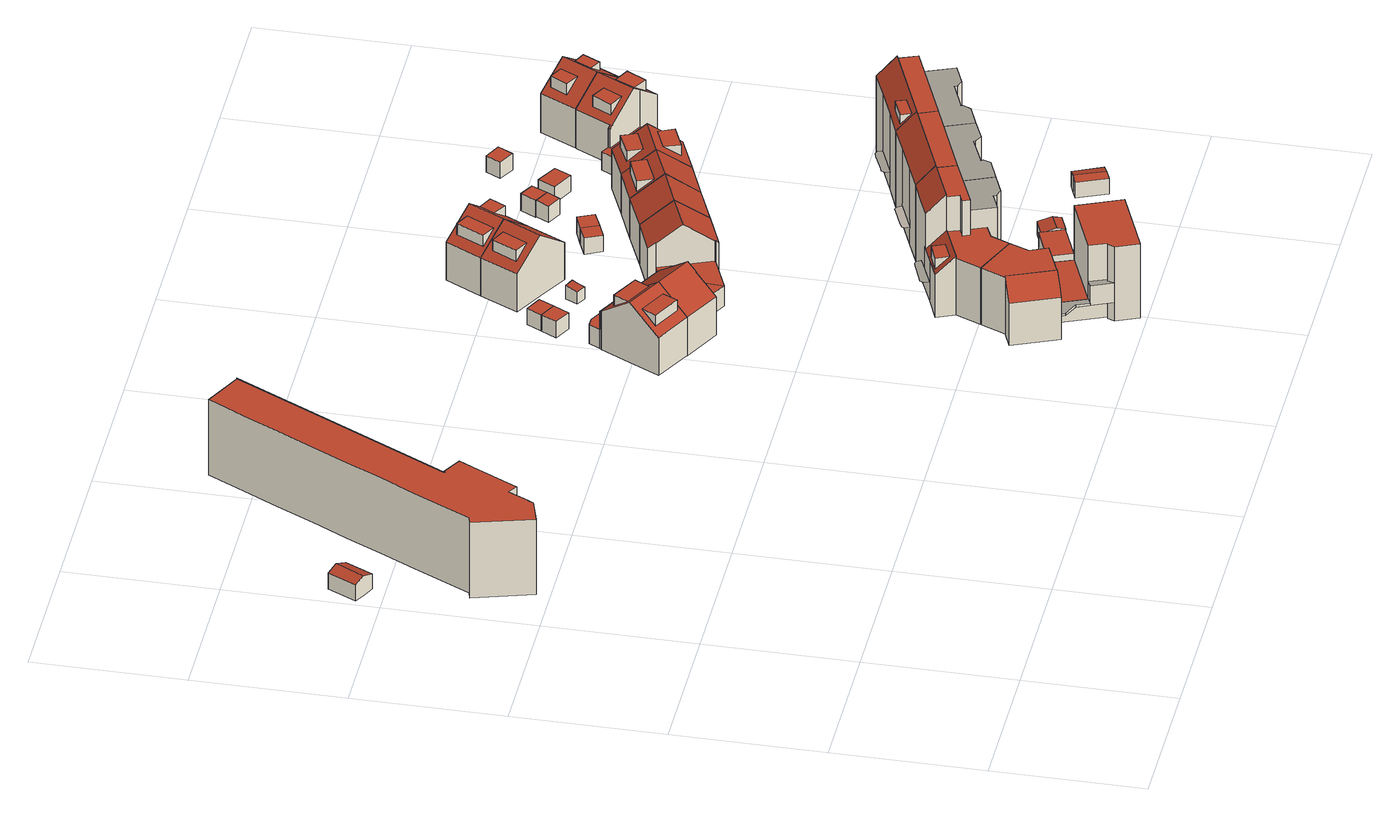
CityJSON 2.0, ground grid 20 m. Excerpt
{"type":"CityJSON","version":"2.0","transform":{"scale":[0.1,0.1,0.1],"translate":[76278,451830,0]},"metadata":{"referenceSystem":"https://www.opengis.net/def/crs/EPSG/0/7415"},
"CityObjects":{
"building1":{"type":"Building","attributes":{"Volume":36.48,"Dakoppervlakte":15,"Muuroppervlakte":36.62,"Vloeroppervlakte":13.98,"hoogte_Z_max_in_m_NAP":3.88,"GEB_DOEL":"onbekend","dateOfConstruction":"1985-01-01","measuredHeight":2.94},"geometry":[{"type":"Solid","lod":"2","boundaries":[[[[0,1,2,3,4,5]],[[6,7,8,9]],[[10,6,9,11]],[[11,4,3,10]],[[10,3,2,1,7,6]],[[7,1,0,8]],[[11,9,8,0,5,4]]]],"semantics":{"surfaces":[{"type":"GroundSurface"},{"type":"RoofSurface"},{"type":"WallSurface"}],"values":[[0,1,1,2,2,2,2]]}}]},
"building2":{"type":"Building","attributes":{"Volume":4334.86,"Dakoppervlakte":441.21,"Muuroppervlakte":1126.59,"Vloeroppervlakte":399.26,"hoogte_Z_max_in_m_NAP":12.24,"GEB_DOEL":"woonfunctie","dateOfConstruction":"1985-01-01","measuredHeight":11.31},"geometry":[{"type":"Solid","lod":"2","boundaries":[[[[12,13,14,15,16,17,18,19,20,21,22,23,24,25,26,27,28,29,30]],[[31,32,33,34,35]],[[36,37,38,39]],[[40,41,42,43,44,45,46,47,48,49,50,51,52,53,54,55,56,57,58,59,60,61]],[[62,48,47,63,64,65]],[[46,63,47]],[[27,26,25,24,23,22,21,58,57,56,55,54,53,52,51,28]],[[58,21,20,59]],[[19,60,59,20]],[[18,17,16,32,66,41,40,61]],[[42,38,37,43]],[[43,37,36,44]],[[39,35,34,36]],[[31,38,42,41,66,32]],[[39,38,31,35]],[[64,63,12,30]],[[51,50,29,28]],[[63,46,45,44,36,34,14,13,12]],[[64,30,29,50,65]],[[49,62,65,50]],[[62,49,48]],[[14,34,33,15]],[[33,32,16,15]],[[19,18,61,60]]]],"semantics":{"surfaces":[{"type":"GroundSurface"},{"type":"OuterCeilingSurface"},{"type":"OuterFloorSurface"},{"type":"RoofSurface"},{"type":"WallSurface"}],"values":[[0,1,2,3,3,4,4,4,4,4,4,4,4,4,4,4,4,4,4,4,4,4,4,4]]}}]},
"building3":{"type":"Building","attributes":{"Volume":431.08,"Dakoppervlakte":55.06,"Muuroppervlakte":207.69,"Vloeroppervlakte":64.97,"hoogte_Z_max_in_m_NAP":9.99,"GEB_DOEL":"woonfunctie","dateOfConstruction":"1986-01-01","measuredHeight":8.92},"children":["building3-1","building3-2"],"geometry":[{"type":"Solid","lod":"2","boundaries":[[[[67,68,69,70,71,72,73,74,75,76,77,78,79,80]],[[81,82,83,84,85,86,87,88],[89,90,91,92]],[[93,94,87,86],[95,96,97,98]],[[99,100,101,102,103,104]],[[75,74,103,82,81]],[[84,83,102,69,68]],[[93,86,85,67,80,79]],[[78,94,93,79]],[[77,87,94,78]],[[73,104,103,74]],[[88,76,75,81]],[[72,71,100,99]],[[71,70,101,100]],[[70,69,102,101]],[[82,103,102,83]],[[72,99,104,73]],[[77,76,88,87]],[[68,67,85,84]],[[90,89,105,106]],[[89,92,105]],[[106,105,92,91]],[[91,90,106]],[[96,107,108,97]],[[98,108,107,95]],[[108,98,97]],[[96,95,107]]]],"semantics":{"surfaces":[{"type":"GroundSurface"},{"type":"RoofSurface"},{"type":"WallSurface"}],"values":[[0,1,1,1,2,2,2,2,2,2,2,2,2,2,2,2,2,2,1,2,2,2,1,2,2,2]]}}]},
"building3-1":{"type":"BuildingInstallation","attributes":{"relationToConstruction":"outside"},"parents":["building3"],"geometry":[{"type":"MultiSurface","lod":"2","boundaries":[[[90,89,105,106]],[[89,92,105]],[[106,105,92,91]],[[91,90,106]]],"semantics":{"surfaces":[{"type":"RoofSurface"},{"type":"WallSurface"}],"values":[0,1,1,1]}}]},
"building3-2":{"type":"BuildingInstallation","attributes":{"relationToConstruction":"outside"},"parents":["building3"],"geometry":[{"type":"MultiSurface","lod":"2","boundaries":[[[96,107,108,97]],[[98,108,107,95]],[[108,98,97]],[[96,95,107]]],"semantics":{"surfaces":[{"type":"RoofSurface"},{"type":"WallSurface"}],"values":[0,1,1,1]}}]},
"building4":{"type":"Building","attributes":{"Volume":1269.71,"Dakoppervlakte":158.3,"Muuroppervlakte":602.23,"Vloeroppervlakte":158.85,"hoogte_Z_max_in_m_NAP":11.84,"GEB_DOEL":"woonfunctie","dateOfConstruction":"1982-01-01","measuredHeight":11.03},"geometry":[{"type":"Solid","lod":"2","boundaries":[[[[109,110,111,112,113,114,115,116,117,118,119,120,121,122,123,124,125,126]],[[127,128,129,130,131,132,133,134]],[[135,136,137,138,139,140]],[[141,142,143,144,145,146,147]],[[148,149,150,151,152]],[[153,154,155,156,157,158,159]],[[160,161,162,163,164,165]],[[166,167,168,169,170,137,136]],[[171,172,173,174,175]],[[159,151,132,125,124,153]],[[153,124,123,154]],[[155,154,123,122,168]],[[141,147,166,136,162,161]],[[116,115,165,164,140]],[[114,160,165,115]],[[121,169,168,122]],[[121,120,170,169]],[[170,120,119,137]],[[119,118,138,137]],[[139,138,118,117]],[[114,113,171,175,160]],[[171,113,112,172]],[[173,172,112,111,128,142]],[[142,128,127,143]],[[144,143,127,134]],[[144,134,133,145]],[[150,145,133,132,151]],[[150,149,146,145]],[[161,174,173,142,141]],[[147,146,167,166]],[[162,136,135,163]],[[163,135,140,164]],[[174,161,160,175]],[[158,152,151,159]],[[156,155,168,167,146,149]],[[156,149,148,157]],[[157,148,152,158]],[[129,110,109,130]],[[128,111,110,129]],[[132,131,126,125]],[[109,126,131,130]],[[116,140,139,117]]]],"semantics":{"surfaces":[{"type":"GroundSurface"},{"type":"OuterCeilingSurface"},{"type":"OuterFloorSurface"},{"type":"RoofSurface"},{"type":"WallSurface"}],"values":[[0,1,2,2,2,3,3,3,3,4,4,4,4,4,4,4,4,4,4,4,4,4,4,4,4,4,4,4,4,4,4,4,4,4,4,4,4,4,4,4,4,4]]}}]},
"building5":{"type":"Building","attributes":{"Volume":460.64,"Dakoppervlakte":91.8,"Muuroppervlakte":232.38,"Vloeroppervlakte":79.73,"hoogte_Z_max_in_m_NAP":9.99,"GEB_DOEL":"woonfunctie","dateOfConstruction":"1986-01-01","measuredHeight":9},"geometry":[{"type":"Solid","lod":"2","boundaries":[[[[176,177,178,179,180,181,182,183,184,185,186]],[[187,188,189,190,191,192]],[[193,194,195,88,87]],[[196,193,87,94,197,198]],[[179,178,191,190]],[[177,176,187,192]],[[188,187,176,186]],[[194,188,186,185,184,88,195]],[[184,183,87,88]],[[182,181,197,94]],[[197,181,180,198]],[[180,179,190,196,198]],[[87,183,182,94]],[[189,188,194,193]],[[190,189,193,196]],[[191,178,177,192]]]],"semantics":{"surfaces":[{"type":"GroundSurface"},{"type":"RoofSurface"},{"type":"WallSurface"}],"values":[[0,1,1,1,2,2,2,2,2,2,2,2,2,2,2,2]]}}]},
"building6":{"type":"Building","attributes":{"Volume":13.16,"Dakoppervlakte":5.59,"Muuroppervlakte":22.29,"Vloeroppervlakte":5.59,"hoogte_Z_max_in_m_NAP":3.4,"GEB_DOEL":"onbekend","dateOfConstruction":"1986-01-01","measuredHeight":2.36},"geometry":[{"type":"Solid","lod":"2","boundaries":[[[[199,200,201,202]],[[203,204,205,206]],[[199,202,204,203]],[[202,201,205,204]],[[200,206,205,201]],[[200,199,203,206]]]],"semantics":{"surfaces":[{"type":"GroundSurface"},{"type":"RoofSurface"},{"type":"WallSurface"}],"values":[[0,1,2,2,2,2]]}}]},
"building7":{"type":"Building","attributes":{"Volume":13.51,"Dakoppervlakte":5.65,"Muuroppervlakte":22.74,"Vloeroppervlakte":5.65,"hoogte_Z_max_in_m_NAP":3.4,"GEB_DOEL":"onbekend","dateOfConstruction":"1986-01-01","measuredHeight":2.39},"geometry":[{"type":"Solid","lod":"2","boundaries":[[[[202,207,208,199]],[[209,204,203,210]],[[207,202,204,209]],[[202,199,203,204]],[[203,199,208,210]],[[208,207,209,210]]]],"semantics":{"surfaces":[{"type":"GroundSurface"},{"type":"RoofSurface"},{"type":"WallSurface"}],"values":[[0,1,2,2,2,2]]}}]},
"building8":{"type":"Building","attributes":{"Volume":1244.67,"Dakoppervlakte":95.75,"Muuroppervlakte":535.15,"Vloeroppervlakte":124.03,"hoogte_Z_max_in_m_NAP":14.65,"GEB_DOEL":"woonfunctie","dateOfConstruction":"1982-01-01","measuredHeight":13.87},"children":["building8-1"],"geometry":[{"type":"MultiSurface","lod":"2","boundaries":[[[211,212,117,116,115,213,214,215,216,217,218,219,220,221,222]],[[223,224,225,226,227,228,229]],[[230,231,232,140,139,233]],[[234,235,236,237,238,239,240,241,242,243,244]],[[245,246,247,248,249,250,251,252,165,164]],[[253,254,255,256,257,258]],[[259,260,261,262,263,264]],[[265,266,267,268,269],[270,271,272,273]],[[242,241,240,239,238,237,236,235,244]],[[252,213,115,165]],[[116,140,164,165,115]],[[211,222,227,226,230]],[[228,227,222,221]],[[228,221,220,229]],[[220,219,223,229]],[[219,274,224,223]],[[117,139,140,116]],[[139,117,212,233]],[[230,233,212,211]],[[258,224,274,218,253]],[[214,213,252,269,268]],[[218,217,262,261,253]],[[217,216,235,234,275,267,259,264,263,262]],[[275,234,244,243,242,276,267]],[[260,259,267,266]],[[261,260,254,253]],[[164,140,232,245]],[[246,245,232,231]],[[230,226,225,247,246,231]],[[249,248,257,256]],[[265,251,250,255,254,266]],[[249,256,255,250]],[[251,265,269,252]],[[224,258,257,248,247,225]],[[216,215,242,244,235]],[[268,276,242,215,214]],[[277,270,273,278]],[[273,272,278]],[[277,278,272,271]],[[271,270,277]]],"semantics":{"surfaces":[{"type":"GroundSurface"},{"type":"OuterFloorSurface"},{"type":"RoofSurface"},{"type":"OuterCeilingSurface"},{"type":"WallSurface"}],"values":[0,1,1,1,2,2,2,2,3,4,4,4,4,4,4,4,4,4,4,4,4,4,4,4,4,4,4,4,4,4,4,4,4,4,4,4,2,4,4,4]}}]},
"building8-1":{"type":"BuildingInstallation","attributes":{"relationToConstruction":"outside"},"parents":["building8"],"geometry":[{"type":"MultiSurface","lod":"2","boundaries":[[[277,270,273,278]],[[273,272,278]],[[277,278,272,271]],[[271,270,277]]],"semantics":{"surfaces":[{"type":"RoofSurface"},{"type":"WallSurface"}],"values":[0,1,1,1]}}]},
"building9":{"type":"Building","attributes":{"Volume":4.72,"Dakoppervlakte":2.57,"Muuroppervlakte":11.97,"Vloeroppervlakte":2.56,"hoogte_Z_max_in_m_NAP":3.2,"GEB_DOEL":"onbekend","dateOfConstruction":"1986-01-01","measuredHeight":1.96},"geometry":[{"type":"Solid","lod":"2","boundaries":[[[[279,280,281,282,283,284]],[[285,286,287,288,289,290]],[[281,280,289,288]],[[285,290,289,280,279,284]],[[285,284,283,282,287,286]],[[281,288,287,282]]]],"semantics":{"surfaces":[{"type":"GroundSurface"},{"type":"RoofSurface"},{"type":"WallSurface"}],"values":[[0,1,2,2,2,2]]}}]},
"building10":{"type":"Building","attributes":{"Volume":388.08,"Dakoppervlakte":55.95,"Muuroppervlakte":197.25,"Vloeroppervlakte":52.66,"hoogte_Z_max_in_m_NAP":10.01,"GEB_DOEL":"woonfunctie","dateOfConstruction":"1986-01-01","measuredHeight":8.96},"children":["building10-1"],"geometry":[{"type":"Solid","lod":"2","boundaries":[[[[291,292,293,294,295,296]],[[297,298,299,300]],[[300,301,302,297],[303,304,305,306]],[[299,298,295,294]],[[293,300,299,294]],[[302,301,292,291]],[[292,301,300,293]],[[298,297,302,291,296,295]],[[304,303,307,308]],[[303,306,307]],[[308,307,306,305]],[[308,305,304]]]],"semantics":{"surfaces":[{"type":"GroundSurface"},{"type":"RoofSurface"},{"type":"WallSurface"}],"values":[[0,1,1,2,2,2,2,2,1,2,2,2]]}}]},
"building10-1":{"type":"BuildingInstallation","attributes":{"relationToConstruction":"outside"},"parents":["building10"],"geometry":[{"type":"MultiSurface","lod":"2","boundaries":[[[304,303,307,308]],[[303,306,307]],[[308,307,306,305]],[[308,305,304]]],"semantics":{"surfaces":[{"type":"RoofSurface"},{"type":"WallSurface"}],"values":[0,1,1,1]}}]},
"building11":{"type":"Building","attributes":{"Volume":41.64,"Dakoppervlakte":18.01,"Muuroppervlakte":40.29,"Vloeroppervlakte":18.01,"hoogte_Z_max_in_m_NAP":3.19,"GEB_DOEL":"onbekend","dateOfConstruction":"1982-01-01","measuredHeight":2.31},"geometry":[{"type":"Solid","lod":"2","boundaries":[[[[309,310,311,312]],[[313,314,315,316]],[[314,313,309,312]],[[312,311,315,314]],[[310,316,315,311]],[[309,313,316,310]]]],"semantics":{"surfaces":[{"type":"GroundSurface"},{"type":"RoofSurface"},{"type":"WallSurface"}],"values":[[0,1,2,2,2,2]]}}]},
"building12":{"type":"Building","attributes":{"Volume":430.49,"Dakoppervlakte":86.13,"Muuroppervlakte":216.93,"Vloeroppervlakte":74.97,"hoogte_Z_max_in_m_NAP":9.98,"GEB_DOEL":"woonfunctie","dateOfConstruction":"1986-01-01","measuredHeight":8.97},"geometry":[{"type":"Solid","lod":"2","boundaries":[[[[317,318,319,178,177,320,321,322,323,324,325]],[[192,191,326,327]],[[328,329,330,331,332,333]],[[329,334,335,336,337,330]],[[327,320,177,192]],[[177,178,191,192]],[[323,331,330,324]],[[323,322,332,331]],[[332,322,321,333]],[[328,333,321,320,327]],[[319,318,335,334,326]],[[318,317,336,335]],[[317,325,337,336]],[[337,325,324,330]],[[329,328,327,326,334]],[[178,319,326,191]]]],"semantics":{"surfaces":[{"type":"GroundSurface"},{"type":"RoofSurface"},{"type":"WallSurface"}],"values":[[0,1,1,1,2,2,2,2,2,2,2,2,2,2,2,2]]}}]},
"building13":{"type":"Building","attributes":{"Volume":374.64,"Dakoppervlakte":45.35,"Muuroppervlakte":195.07,"Vloeroppervlakte":49.93,"hoogte_Z_max_in_m_NAP":10.01,"GEB_DOEL":"woonfunctie","dateOfConstruction":"1986-01-01","measuredHeight":9},"children":["building13-1","building13-2"],"geometry":[{"type":"Solid","lod":"2","boundaries":[[[[338,339,340,294,293,292]],[[341,300,299,342],[343,344,345,346]],[[341,347,301,300],[348,349,350,351]],[[299,294,340,342]],[[339,341,342,340]],[[299,300,301,292,293,294]],[[338,292,301,347]],[[338,347,341,339]],[[345,352,353,346]],[[352,344,343,353]],[[343,346,353]],[[352,345,344]],[[350,354,355,351]],[[354,350,349]],[[355,354,349,348]],[[348,351,355]]]],"semantics":{"surfaces":[{"type":"GroundSurface"},{"type":"RoofSurface"},{"type":"WallSurface"}],"values":[[0,1,1,2,2,2,2,2,1,2,2,2,1,2,2,2]]}}]},
"building13-1":{"type":"BuildingInstallation","attributes":{"relationToConstruction":"outside"},"parents":["building13"],"geometry":[{"type":"MultiSurface","lod":"2","boundaries":[[[345,352,353,346]],[[352,344,343,353]],[[343,346,353]],[[352,345,344]]],"semantics":{"surfaces":[{"type":"RoofSurface"},{"type":"WallSurface"}],"values":[0,1,1,1]}}]},
"building13-2":{"type":"BuildingInstallation","attributes":{"relationToConstruction":"outside"},"parents":["building13"],"geometry":[{"type":"MultiSurface","lod":"2","boundaries":[[[350,354,355,351]],[[354,350,349]],[[355,354,349,348]],[[348,351,355]]],"semantics":{"surfaces":[{"type":"RoofSurface"},{"type":"WallSurface"}],"values":[0,1,1,1]}}]},
"building14":{"type":"Building","attributes":{"Volume":17.01,"Dakoppervlakte":8,"Muuroppervlakte":23.63,"Vloeroppervlakte":7.8,"hoogte_Z_max_in_m_NAP":3.35,"GEB_DOEL":"onbekend","dateOfConstruction":"1982-01-01","measuredHeight":2.36},"geometry":[{"type":"Solid","lod":"2","boundaries":[[[[356,357,358,359,360,361]],[[362,363,364,365]],[[363,362,366,367]],[[359,367,366,360]],[[357,356,365,364]],[[362,365,356,361]],[[364,363,367,359,358,357]],[[361,360,366,362]]]],"semantics":{"surfaces":[{"type":"GroundSurface"},{"type":"RoofSurface"},{"type":"WallSurface"}],"values":[[0,1,1,2,2,2,2,2]]}}]},
"building15":{"type":"Building","attributes":{"Volume":375.32,"Dakoppervlakte":62.88,"Muuroppervlakte":196.79,"Vloeroppervlakte":50.87,"hoogte_Z_max_in_m_NAP":9.98,"GEB_DOEL":"woonfunctie","dateOfConstruction":"1986-01-01","measuredHeight":8.98},"geometry":[{"type":"Solid","lod":"2","boundaries":[[[[368,369,370,371,325,324,323]],[[372,373,331,330]],[[337,374,375,372,330]],[[369,368,373,372]],[[323,331,373,368]],[[374,337,325,371]],[[371,370,375,374]],[[375,370,369,372]],[[331,323,324,325,337,330]]]],"semantics":{"surfaces":[{"type":"GroundSurface"},{"type":"RoofSurface"},{"type":"WallSurface"}],"values":[[0,1,1,2,2,2,2,2,2]]}}]},
"building16":{"type":"Building","attributes":{"Volume":12.9,"Dakoppervlakte":5.36,"Muuroppervlakte":22.3,"Vloeroppervlakte":5.36,"hoogte_Z_max_in_m_NAP":3.4,"GEB_DOEL":"onbekend","dateOfConstruction":"1986-01-01","measuredHeight":2.41},"geometry":[{"type":"Solid","lod":"2","boundaries":[[[[376,377,378,379]],[[380,381,382,383]],[[379,383,382,376]],[[378,380,383,379]],[[377,381,380,378]],[[377,376,382,381]]]],"semantics":{"surfaces":[{"type":"GroundSurface"},{"type":"RoofSurface"},{"type":"WallSurface"}],"values":[[0,1,2,2,2,2]]}}]},
"building17":{"type":"Building","attributes":{"Volume":1398.7,"Dakoppervlakte":75.36,"Muuroppervlakte":558.8,"Vloeroppervlakte":114.54,"hoogte_Z_max_in_m_NAP":14.65,"GEB_DOEL":"woonfunctie","dateOfConstruction":"1982-01-01","measuredHeight":13.8},"geometry":[{"type":"MultiSurface","lod":"2","boundaries":[[[384,385,386,387,388,389,390,391,392,393,394,395,396,397]],[[398,399,400,401,402,403,404,405,406]],[[223,407,408,409,410,411,412,413,414,224]],[[415,416,253,258]],[[417,262,261,418,419,420]],[[411,388,387,412]],[[387,386,413,412]],[[224,394,393,223]],[[407,223,393,392]],[[407,392,391,408]],[[391,390,409,408]],[[389,388,411,410]],[[421,385,416,415,414]],[[253,261,262,395,422]],[[418,416,385,384,419]],[[420,419,384,397,401]],[[417,403,396,395,262]],[[420,401,402,403,417]],[[253,416,418,261]],[[224,414,415,258]],[[410,423,409,390,389]],[[421,414,413,386]],[[403,402,401,397,396]],[[258,253,422,394,224]]],"semantics":{"surfaces":[{"type":"GroundSurface"},{"type":"OuterCeilingSurface"},{"type":"OuterFloorSurface"},{"type":"RoofSurface"},{"type":"WallSurface"}],"values":[0,1,2,3,3,4,4,4,4,4,4,4,4,4,4,4,4,4,4,4,4,4,4,4]}}]},
"building18":{"type":"Building","attributes":{"Volume":13.76,"Dakoppervlakte":5.74,"Muuroppervlakte":22.97,"Vloeroppervlakte":5.74,"hoogte_Z_max_in_m_NAP":3.4,"GEB_DOEL":"onbekend","dateOfConstruction":"1986-01-01","measuredHeight":2.4},"geometry":[{"type":"Solid","lod":"2","boundaries":[[[[424,376,379,425]],[[383,382,426,427]],[[425,427,426,424]],[[379,383,427,425]],[[376,382,383,379]],[[382,376,424,426]]]],"semantics":{"surfaces":[{"type":"GroundSurface"},{"type":"RoofSurface"},{"type":"WallSurface"}],"values":[[0,1,2,2,2,2]]}}]},
"building19":{"type":"Building","attributes":{"Volume":357.78,"Dakoppervlakte":47.53,"Muuroppervlakte":192.26,"Vloeroppervlakte":47.63,"hoogte_Z_max_in_m_NAP":9.98,"GEB_DOEL":"woonfunctie","dateOfConstruction":"1986-01-01","measuredHeight":8.97},"children":["building19-1"],"geometry":[{"type":"Solid","lod":"2","boundaries":[[[[428,429,430,370,369,368]],[[431,432,372,375]],[[433,373,372,432],[434,435,436,437]],[[370,430,431,375]],[[431,430,429,432]],[[368,373,433,428]],[[429,428,433,432]],[[373,368,369,370,375,372]],[[438,439,435,434]],[[434,437,438]],[[439,438,437,436]],[[439,436,435]]]],"semantics":{"surfaces":[{"type":"GroundSurface"},{"type":"RoofSurface"},{"type":"WallSurface"}],"values":[[0,1,1,2,2,2,2,2,1,2,2,2]]}}]},
"building19-1":{"type":"BuildingInstallation","attributes":{"relationToConstruction":"outside"},"parents":["building19"],"geometry":[{"type":"MultiSurface","lod":"2","boundaries":[[[438,439,435,434]],[[434,437,438]],[[439,438,437,436]],[[439,436,435]]],"semantics":{"surfaces":[{"type":"RoofSurface"},{"type":"WallSurface"}],"values":[0,1,1,1]}}]},
"building20":{"type":"Building","attributes":{"Volume":27.09,"Dakoppervlakte":11.5,"Muuroppervlakte":31.95,"Vloeroppervlakte":11.23,"hoogte_Z_max_in_m_NAP":3.45,"GEB_DOEL":"onbekend","dateOfConstruction":"1982-01-01","measuredHeight":2.56},"geometry":[{"type":"Solid","lod":"2","boundaries":[[[[440,441,442,443,444,445]],[[446,447,448,449]],[[450,451,446,449]],[[447,445,444,448]],[[451,450,442,441]],[[440,446,451,441]],[[448,444,443,442,450,449]],[[440,445,447,446]]]],"semantics":{"surfaces":[{"type":"GroundSurface"},{"type":"RoofSurface"},{"type":"WallSurface"}],"values":[[0,1,1,2,2,2,2,2]]}}]},
"building21":{"type":"Building","attributes":{"Volume":11.22,"Dakoppervlakte":4.57,"Muuroppervlakte":21.01,"Vloeroppervlakte":4.57,"hoogte_Z_max_in_m_NAP":3.43,"GEB_DOEL":"onbekend","dateOfConstruction":"1986-01-01","measuredHeight":2.46},"geometry":[{"type":"Solid","lod":"2","boundaries":[[[[452,453,454,455,456]],[[457,458,459,460,461]],[[458,455,454,453,460,459]],[[452,461,460,453]],[[461,452,456,457]],[[455,458,457,456]]]],"semantics":{"surfaces":[{"type":"GroundSurface"},{"type":"RoofSurface"},{"type":"WallSurface"}],"values":[[0,1,2,2,2,2]]}}]},
"building22":{"type":"Building","attributes":{"Volume":12.65,"Dakoppervlakte":5.09,"Muuroppervlakte":22.45,"Vloeroppervlakte":5.09,"hoogte_Z_max_in_m_NAP":3.43,"GEB_DOEL":"onbekend","dateOfConstruction":"1986-01-01","measuredHeight":2.49},"geometry":[{"type":"Solid","lod":"2","boundaries":[[[[462,463,464,465]],[[458,457,466,467]],[[462,465,457,458]],[[465,464,466,457]],[[463,467,466,464]],[[463,462,458,467]]]],"semantics":{"surfaces":[{"type":"GroundSurface"},{"type":"RoofSurface"},{"type":"WallSurface"}],"values":[[0,1,2,2,2,2]]}}]},
"building23":{"type":"Building","attributes":{"Volume":1418.28,"Dakoppervlakte":71.09,"Muuroppervlakte":560.16,"Vloeroppervlakte":116.7,"hoogte_Z_max_in_m_NAP":14.65,"GEB_DOEL":"woonfunctie","dateOfConstruction":"1982-01-01","measuredHeight":13.71},"children":["building23-1"],"geometry":[{"type":"MultiSurface","lod":"2","boundaries":[[[421,385,384,468,469,470,471,472,473,474,475,476,477,478,479,386]],[[480,481,482,483,484,485,414,413,486,487]],[[488,489,490,491,492,493,494,495]],[[496,497,416,415]],[[498,499,419,418,500,501],[502,503,504,505]],[[421,386,413,414]],[[386,479,486,413]],[[486,479,478,487]],[[477,480,487,478]],[[481,480,477,476]],[[476,475,482,481]],[[483,482,475,474]],[[472,485,484,473]],[[496,485,472,471,497]],[[385,421,414,415,416]],[[500,497,471,470,501]],[[498,501,470,469,490]],[[499,489,468,384,419]],[[385,416,418,419,384]],[[498,490,489,499]],[[418,416,497,500]],[[496,415,414,485]],[[469,468,489,490]],[[474,473,484,483]],[[502,506,507,503]],[[502,505,506]],[[507,506,505,504]],[[504,503,507]]],"semantics":{"surfaces":[{"type":"GroundSurface"},{"type":"OuterFloorSurface"},{"type":"RoofSurface"},{"type":"WallSurface"}],"values":[0,1,1,2,2,3,3,3,3,3,3,3,3,3,3,3,3,3,3,3,3,3,3,3,2,3,3,3]}}]},
"building23-1":{"type":"BuildingInstallation","attributes":{"relationToConstruction":"outside"},"parents":["building23"],"geometry":[{"type":"MultiSurface","lod":"2","boundaries":[[[502,506,507,503]],[[502,505,506]],[[507,506,505,504]],[[504,503,507]]],"semantics":{"surfaces":[{"type":"RoofSurface"},{"type":"WallSurface"}],"values":[0,1,1,1]}}]},
"building24":{"type":"Building","attributes":{"Volume":19.84,"Dakoppervlakte":8.04,"Muuroppervlakte":28.15,"Vloeroppervlakte":8.04,"hoogte_Z_max_in_m_NAP":3.43,"GEB_DOEL":"onbekend","dateOfConstruction":"1986-01-01","measuredHeight":2.47},"geometry":[{"type":"Solid","lod":"2","boundaries":[[[[508,509,510,511]],[[512,513,514,515]],[[510,509,515,514]],[[512,515,509,508]],[[511,513,512,508]],[[511,510,514,513]]]],"semantics":{"surfaces":[{"type":"GroundSurface"},{"type":"RoofSurface"},{"type":"WallSurface"}],"values":[[0,1,2,2,2,2]]}}]},
"building25":{"type":"Building","attributes":{"Volume":460.99,"Dakoppervlakte":71.64,"Muuroppervlakte":218.37,"Vloeroppervlakte":77.87,"hoogte_Z_max_in_m_NAP":9.98,"GEB_DOEL":"woonfunctie","dateOfConstruction":"1986-01-01","measuredHeight":9.01},"children":["building25-1","building25-2"],"geometry":[{"type":"Solid","lod":"2","boundaries":[[[[516,430,429,428,517,518,519,520,521,522,523]],[[524,525,526,527,528,529,530,531]],[[431,532,533,534,432],[535,536,537,538]],[[534,539,433,432],[540,541,542,543]],[[518,530,529,519]],[[530,518,517,531]],[[429,430,431,432]],[[516,532,431,430]],[[526,522,521,527]],[[517,428,433,539,531]],[[433,428,429,432]],[[531,539,534,524]],[[532,516,523,525,524,534,533]],[[526,525,523,522]],[[527,521,520,519,529,528]],[[544,537,536,545]],[[544,545,535,538]],[[544,538,537]],[[536,535,545]],[[546,541,540,547]],[[540,543,547]],[[546,547,543,542]],[[542,541,546]]]],"semantics":{"surfaces":[{"type":"GroundSurface"},{"type":"RoofSurface"},{"type":"WallSurface"}],"values":[[0,1,1,1,2,2,2,2,2,2,2,2,2,2,2,1,2,2,2,1,2,2,2]]}}]},
"building25-1":{"type":"BuildingInstallation","attributes":{"relationToConstruction":"outside"},"parents":["building25"],"geometry":[{"type":"MultiSurface","lod":"2","boundaries":[[[544,537,536,545]],[[544,545,535,538]],[[544,538,537]],[[536,535,545]]],"semantics":{"surfaces":[{"type":"RoofSurface"},{"type":"WallSurface"}],"values":[0,1,1,1]}}]},
"building25-2":{"type":"BuildingInstallation","attributes":{"relationToConstruction":"outside"},"parents":["building25"],"geometry":[{"type":"MultiSurface","lod":"2","boundaries":[[[546,541,540,547]],[[540,543,547]],[[546,547,543,542]],[[542,541,546]]],"semantics":{"surfaces":[{"type":"RoofSurface"},{"type":"WallSurface"}],"values":[0,1,1,1]}}]},
"building26":{"type":"Building","attributes":{"Volume":14.08,"Dakoppervlakte":5.69,"Muuroppervlakte":23.63,"Vloeroppervlakte":5.69,"hoogte_Z_max_in_m_NAP":3.43,"GEB_DOEL":"onbekend","dateOfConstruction":"1986-01-01","measuredHeight":2.48},"geometry":[{"type":"Solid","lod":"2","boundaries":[[[[548,549,550,551]],[[552,553,554,555]],[[549,553,552,550]],[[549,548,554,553]],[[551,555,554,548]],[[551,550,552,555]]]],"semantics":{"surfaces":[{"type":"GroundSurface"},{"type":"RoofSurface"},{"type":"WallSurface"}],"values":[[0,1,2,2,2,2]]}}]},
"building27":{"type":"Building","attributes":{"Volume":450.16,"Dakoppervlakte":72.53,"Muuroppervlakte":227.28,"Vloeroppervlakte":75.89,"hoogte_Z_max_in_m_NAP":9.98,"GEB_DOEL":"woonfunctie","dateOfConstruction":"1986-01-01","measuredHeight":8.97},"children":["building27-1","building27-2"],"geometry":[{"type":"Solid","lod":"2","boundaries":[[[[556,557,558,559,522,521,560,561,562,563,564]],[[565,566,567,568,569],[570,571,572,573]],[[568,574,575,576,577,578,569],[579,580,581,582]],[[526,583,584,585,586,527]],[[562,561,585,577,576]],[[565,559,558,566]],[[566,558,557,567]],[[568,567,557,556]],[[586,585,561,560]],[[574,564,563,562,576,575]],[[521,522,526,527]],[[583,526,522,559]],[[577,585,584,578]],[[565,569,578,584,583]],[[586,560,521,527]],[[564,574,568,556]],[[565,583,559]],[[587,571,570,588]],[[570,573,588]],[[587,588,573,572]],[[572,571,587]],[[580,579,589,590]],[[579,582,589]],[[590,589,582,581]],[[590,581,580]]]],"semantics":{"surfaces":[{"type":"GroundSurface"},{"type":"RoofSurface"},{"type":"WallSurface"}],"values":[[0,1,1,1,2,2,2,2,2,2,2,2,2,2,2,2,2,1,2,2,2,1,2,2,2]]}}]},
"building27-1":{"type":"BuildingInstallation","attributes":{"relationToConstruction":"outside"},"parents":["building27"],"geometry":[{"type":"MultiSurface","lod":"2","boundaries":[[[587,571,570,588]],[[570,573,588]],[[587,588,573,572]],[[572,571,587]]],"semantics":{"surfaces":[{"type":"RoofSurface"},{"type":"WallSurface"}],"values":[0,1,1,1]}}]},
"building27-2":{"type":"BuildingInstallation","attributes":{"relationToConstruction":"outside"},"parents":["building27"],"geometry":[{"type":"MultiSurface","lod":"2","boundaries":[[[580,579,589,590]],[[579,582,589]],[[590,589,582,581]],[[590,581,580]]],"semantics":{"surfaces":[{"type":"RoofSurface"},{"type":"WallSurface"}],"values":[0,1,1,1]}}]},
"building28":{"type":"Building","attributes":{"Volume":361.24,"Dakoppervlakte":47.54,"Muuroppervlakte":192.38,"Vloeroppervlakte":48.25,"hoogte_Z_max_in_m_NAP":9.98,"GEB_DOEL":"woonfunctie","dateOfConstruction":"1986-01-01","measuredHeight":8.97},"children":["building28-1","building28-2"],"geometry":[{"type":"Solid","lod":"2","boundaries":[[[[564,591,592,593,557,556]],[[568,567,594,595],[596,597,598,599]],[[595,600,574,568],[601,602,603,604]],[[557,593,594,567]],[[593,592,595,594]],[[567,568,574,564,556,557]],[[574,600,591,564]],[[591,600,595,592]],[[605,596,599,606]],[[606,598,597,605]],[[597,596,605]],[[606,599,598]],[[601,607,608,602]],[[601,604,607]],[[608,607,604,603]],[[608,603,602]]]],"semantics":{"surfaces":[{"type":"GroundSurface"},{"type":"RoofSurface"},{"type":"WallSurface"}],"values":[[0,1,1,2,2,2,2,2,1,2,2,2,1,2,2,2]]}}]},
"building28-1":{"type":"BuildingInstallation","attributes":{"relationToConstruction":"outside"},"parents":["building28"],"geometry":[{"type":"MultiSurface","lod":"2","boundaries":[[[605,596,599,606]],[[606,598,597,605]],[[597,596,605]],[[606,599,598]]],"semantics":{"surfaces":[{"type":"RoofSurface"},{"type":"WallSurface"}],"values":[0,1,1,1]}}]},
"building28-2":{"type":"BuildingInstallation","attributes":{"relationToConstruction":"outside"},"parents":["building28"],"geometry":[{"type":"MultiSurface","lod":"2","boundaries":[[[601,607,608,602]],[[601,604,607]],[[608,607,604,603]],[[608,603,602]]],"semantics":{"surfaces":[{"type":"RoofSurface"},{"type":"WallSurface"}],"values":[0,1,1,1]}}]}
},
"vertices":[
[56,854,9],[38,817,9],[20,825,9],[8,832,9],[27,870,9],[40,863,9],[20,825,39],[38,817,31],[56,854,31],[40,863,39],[8,832,33],[27,870,33],
[170,735,9],[157,709,9],[129,655,9],[116,662,9],[102,635,9],[102,634,9],[99,628,9],[65,618,9],[42,696,9],[52,699,9],[90,774,9],[116,823,9],[139,869,9],[164,916,9],[189,965,9],[214,1013,9],[240,1062,9],[291,1037,9],[320,1023,9],[103,635,36],[102,635,36],[116,662,36],[129,655,36],[115,629,36],[129,655,92],[116,662,92],[103,635,92],[115,629,92],[102,634,121],[102,635,121],[103,635,121],[116,662,121],[129,655,121],[157,709,121],[170,735,121],[144,749,121],[144,748,121],[142,749,121],[291,1037,121],[240,1062,121],[214,1013,121],[189,965,121],[164,916,121],[139,869,121],[116,823,121],[90,774,121],[52,699,121],[42,696,121],[65,618,121],[99,628,121],[142,749,122],[170,735,91],[320,1023,91],[291,1037,122],[102,635,92],
[598,643,11],[599,643,11],[600,645,11],[608,660,11],[619,660,11],[650,644,11],[658,634,11],[650,619,11],[649,617,11],[650,617,11],[628,577,11],[606,537,11],[556,563,11],[577,603,11],[649,617,67],[650,619,66],[600,645,66],[599,643,67],[598,643,67],[577,603,100],[628,577,100],[650,617,67],[629,590,91],[592,609,91],[602,628,75],[639,609,75],[556,563,67],[606,537,67],[569,569,75],[579,588,91],[616,569,91],[607,550,75],[650,644,39],[619,660,39],[608,660,39],[600,645,39],[650,619,39],[658,634,39],[639,609,91],[602,628,91],[569,569,91],[607,550,91],
[792,49,8],[767,109,8],[744,99,8],[734,95,8],[709,155,8],[732,165,8],[746,198,8],[805,174,8],[821,168,8],[811,142,8],[816,130,8],[821,119,8],[853,133,8],[864,105,8],[889,47,8],[798,9,8],[786,39,8],[789,48,8],[747,92,35],[744,99,35],[767,109,35],[792,49,35],[789,48,35],[786,39,35],[774,67,35],[767,84,35],[795,148,37],[805,125,37],[816,130,37],[811,142,37],[821,168,37],[805,174,37],[757,105,38],[744,99,38],[747,92,38],[767,84,38],[774,67,38],[783,71,38],[767,109,38],[792,49,64],[783,71,64],[774,67,64],[786,39,64],[789,48,64],[798,9,118],[889,47,118],[864,105,118],[783,71,118],[792,49,118],[789,48,118],[786,39,118],[732,165,92],[757,105,92],[805,125,92],[795,148,92],[805,174,92],[746,198,92],[767,109,37],[783,71,37],[864,105,37],[853,133,37],[821,119,37],[709,155,70],[734,95,70],[744,99,80],[757,105,94],[732,165,94],
[707,606,10],[725,597,10],[721,514,10],[672,539,10],[671,539,10],[657,511,10],[606,537,10],[628,577,10],[650,617,10],[697,592,10],[699,591,10],[707,606,40],[699,591,40],[678,551,40],[672,539,40],[721,514,40],[725,597,40],[678,551,100],[699,591,67],[697,592,67],[672,539,90],[657,511,67],[671,539,90],
[646,712,10],[635,691,10],[613,702,10],[624,723,10],[646,712,34],[624,723,34],[613,702,34],[635,691,34],
[634,743,10],[656,732,10],[634,743,34],[656,732,34],
[839,196,8],[830,192,8],[760,232,8],[750,256,8],[785,270,8],[829,289,8],[864,303,8],[874,280,8],[903,211,8],[874,199,8],[864,202,8],[862,206,8],[903,211,120],[884,255,120],[825,230,120],[839,196,120],[862,206,120],[864,202,120],[874,199,120],[839,196,37],[834,208,37],[816,200,37],[830,192,37],[816,283,35],[829,289,35],[826,294,35],[821,296,35],[816,294,35],[791,284,35],[785,282,35],[783,277,35],[785,270,35],[805,279,35],[808,280,35],[816,200,92],[834,208,92],[825,230,92],[814,225,92],[810,234,92],[821,239,92],[815,255,92],[760,232,92],[874,280,144],[814,255,144],[821,239,144],[810,234,144],[814,225,144],[884,255,144],[805,279,122],[814,255,147],[874,280,147],[864,303,122],[829,289,122],[808,280,122],[815,255,95],[814,255,94],[805,279,70],[750,256,71],[760,232,95],[767,241,89],[760,258,73],[785,268,73],[792,252,89],[884,255,8],[816,283,70],[785,270,70],[760,258,89],[785,268,89],
[688,690,12],[687,691,12],[695,707,12],[708,701,12],[703,692,12],[699,684,12],[699,684,30],[703,692,31],[708,701,32],[695,707,32],[687,691,30],[688,690,30],
[658,760,10],[684,811,10],[724,790,10],[765,768,10],[739,717,10],[698,739,10],[698,739,100],[739,717,65],[765,768,65],[724,790,100],[684,811,66],[658,760,67],[709,788,91],[692,755,91],[673,764,75],[690,797,75],[690,797,91],[673,764,91],
[921,161,9],[934,130,9],[885,110,9],[872,141,9],[921,161,32],[872,141,32],[885,110,32],[934,130,32],
[773,531,10],[772,535,10],[771,535,10],[743,603,10],[744,604,10],[740,613,10],[789,633,10],[805,593,10],[823,552,10],[771,535,40],[743,603,40],[743,603,76],[756,572,100],[805,593,100],[789,633,69],[740,613,69],[744,604,76],[771,535,70],[772,535,70],[773,531,67],[823,552,67],
[709,859,10],[749,838,10],[790,816,10],[749,838,100],[790,816,65],[779,818,74],[768,797,74],[750,807,89],[761,827,89],[709,859,67],[697,810,75],[716,847,75],[734,838,91],[715,801,91],[768,797,89],[779,818,89],[716,847,91],[697,810,91],
[960,140,10],[936,130,10],[932,140,10],[924,158,10],[948,168,10],[955,150,10],[955,150,34],[932,140,34],[936,130,31],[960,140,31],[948,168,29],[924,158,29],
[842,656,10],[859,615,10],[875,574,10],[825,553,10],[859,615,100],[842,656,69],[825,553,67],[875,574,67],
[828,691,10],[807,682,10],[797,704,10],[818,713,10],[797,704,34],[807,682,34],[828,691,34],[818,713,34],
[974,350,9],[984,326,9],[1013,258,9],[984,245,9],[975,250,9],[973,253,9],[934,236,9],[936,233,9],[933,223,9],[903,211,9],[884,255,9],[864,303,9],[897,317,9],[940,335,9],[927,341,35],[932,343,35],[937,340,35],[940,335,35],[918,326,35],[897,317,35],[894,323,35],[896,327,35],[901,330,35],[933,223,120],[936,233,120],[934,236,120],[973,253,120],[975,250,120],[984,245,120],[1013,258,120],[995,301,120],[995,301,144],[984,326,144],[897,317,122],[984,326,147],[974,350,122],[940,335,122],[995,301,9],[874,280,9],[953,244,120],
[850,701,10],[840,722,10],[850,701,34],[840,722,34],
[892,677,10],[908,636,10],[926,595,10],[926,595,67],[908,636,100],[892,677,69],[898,646,91],[858,629,91],[850,649,75],[889,665,75],[889,665,91],[850,649,91],
[1047,143,9],[1060,148,9],[1077,110,9],[1063,104,9],[1052,99,9],[1036,138,9],[1047,143,35],[1036,138,32],[1052,99,32],[1063,104,35],[1077,110,31],[1060,148,31],
[875,750,10],[856,760,10],[865,777,10],[865,778,10],[885,768,10],[885,768,34],[865,778,34],[865,777,34],[856,760,34],[875,750,34],
[865,778,9],[876,799,9],[895,789,9],[885,768,9],[895,789,34],[876,799,34],
[1009,364,9],[1052,382,9],[1087,397,9],[1097,373,9],[1107,348,9],[1125,304,9],[1096,292,9],[1087,295,9],[1085,299,9],[1046,283,9],[1047,281,9],[1042,270,9],[1046,283,120],[1085,299,120],[1087,295,120],[1096,292,120],[1125,304,120],[1107,348,120],[1042,270,120],[1047,281,120],[1007,370,35],[1009,364,35],[1052,382,35],[1050,388,35],[1045,390,35],[1039,388,35],[1014,377,35],[1009,375,35],[1107,348,144],[1097,373,144],[1052,382,122],[1009,364,122],[1097,373,147],[1087,397,121],[1015,345,141],[987,333,141],[981,346,128],[1010,358,128],[1010,358,141],[981,346,141],
[898,761,10],[910,784,10],[938,769,10],[927,747,10],[898,761,34],[927,747,34],[938,769,34],[910,784,34],
[978,617,10],[944,699,10],[946,699,10],[949,691,10],[968,699,10],[969,699,10],[1022,640,10],[977,621,10],[961,658,37],[977,621,37],[1022,640,37],[969,699,37],[968,699,37],[949,691,37],[946,699,37],[944,699,37],[978,617,67],[977,621,70],[961,658,100],[937,611,75],[929,632,91],[960,645,91],[969,625,75],[944,699,68],[951,668,91],[919,655,91],[911,674,75],[942,688,75],[969,625,91],[937,611,91],[911,674,91],[942,688,91],
[970,846,10],[959,826,10],[937,837,10],[948,857,10],[937,837,34],[959,826,34],[970,846,34],[948,857,34],
[1058,740,10],[1099,719,10],[1072,668,10],[1043,683,10],[980,719,10],[991,713,10],[995,711,10],[1019,757,10],[1020,759,10],[1043,683,91],[1072,668,67],[1099,719,67],[1058,740,100],[1032,689,100],[1047,691,91],[1060,717,91],[1080,707,75],[1066,681,75],[1020,759,68],[1019,757,68],[995,711,68],[991,713,65],[990,710,65],[1039,728,91],[1025,703,91],[1006,713,75],[1020,738,75],[1043,683,37],[990,710,37],[991,713,37],[980,719,37],[1080,707,91],[1066,681,91],[1020,738,91],[1006,713,91],
[1045,808,10],[1083,788,10],[1124,767,10],[1124,767,67],[1083,788,100],[1091,774,90],[1106,767,78],[1094,744,78],[1080,752,90],[1045,808,68],[1069,788,91],[1057,764,91],[1038,774,75],[1051,797,75],[1106,767,90],[1094,744,90],[1051,797,91],[1038,774,91]
]}
